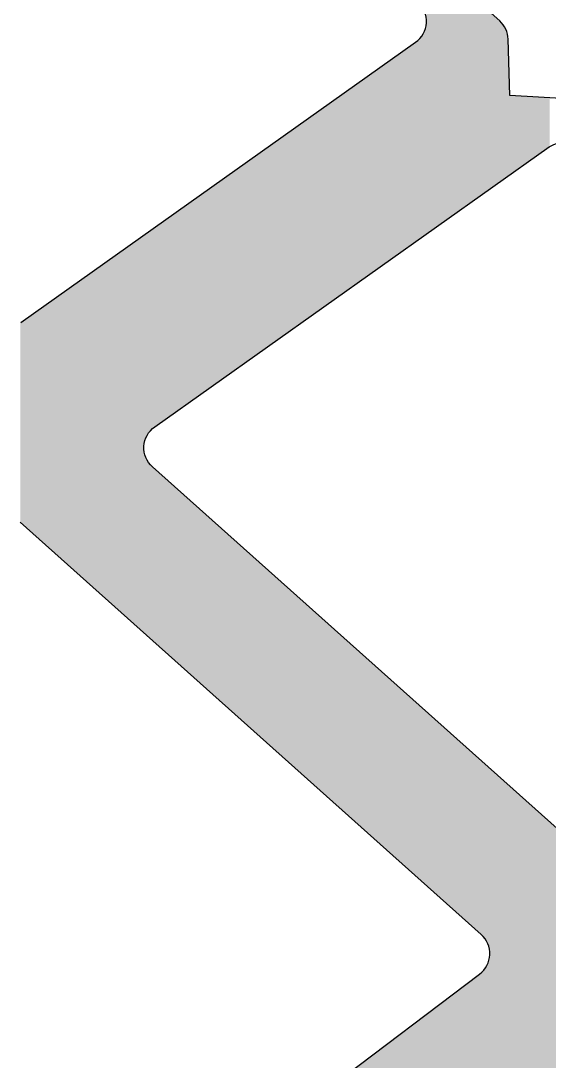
# Model space of a CAD drawing. Extents: x 181 to 485, y 440 to 775.
# Drawn here: x 351.4 to 392.6, y 651.6 to 732.8 of the extents above; entities that cross this region are included whole.
import ezdxf

# ---------------------------------------------------------------- set-up
doc = ezdxf.new("R2010")
doc.units = 0
doc.layers.add('LAYER_01', color=7, linetype='CONTINUOUS')

# ---------------------------------------------------------------- blocks, each defined once
blk = doc.blocks.new('*U1')
at = {"layer": 'LAYER_01', "linetype": 'CONTINUOUS'}
for points in [[(383.047, 732.847), (383.047, 737.966), (383.048, 732.792)], [(383.048, 732.792), (383.047, 737.966), (383.048, 737.966)], [(383.048, 716.185), (383.048, 737.966), (388.77, 720.245)], [(388.77, 720.245), (383.048, 737.966), (388.77, 732.83)], [(382.971, 716.131), (382.955, 732.194), (382.971, 732.248)], [(382.986, 716.141), (382.971, 732.248), (382.986, 732.302)], [(382.971, 716.131), (382.971, 732.248), (382.986, 716.141)], [(382.999, 716.15), (382.986, 732.302), (382.999, 732.356)], [(382.986, 716.141), (382.986, 732.302), (382.999, 716.15)], [(383.01, 716.159), (382.999, 732.356), (383.01, 732.411)], [(382.999, 716.15), (382.999, 732.356), (383.01, 716.159)], [(383.02, 716.166), (383.01, 732.411), (383.02, 732.466)], [(383.01, 716.159), (383.01, 732.411), (383.02, 716.166)], [(383.029, 716.172), (383.02, 732.466), (383.029, 732.52)], [(383.02, 716.166), (383.02, 732.466), (383.029, 716.172)], [(383.036, 716.177), (383.029, 732.52), (383.036, 732.575)], [(383.029, 716.172), (383.029, 732.52), (383.036, 716.177)], [(383.041, 716.18), (383.036, 732.575), (383.041, 732.629)], [(383.036, 716.177), (383.036, 732.575), (383.041, 716.18)], [(383.045, 716.183), (383.041, 732.629), (383.045, 732.683)], [(383.041, 716.18), (383.041, 732.629), (383.045, 716.183)], [(383.047, 716.185), (383.045, 732.683), (383.047, 732.738)], [(383.045, 716.183), (383.045, 732.683), (383.047, 716.185)], [(383.048, 716.185), (383.047, 732.738), (383.048, 732.792)], [(383.047, 716.185), (383.047, 732.738), (383.048, 716.185)], [(388.77, 720.245), (388.77, 732.83), (388.807, 720.27)], [(388.807, 720.27), (388.77, 732.83), (388.807, 732.797)], [(388.807, 720.27), (388.807, 732.797), (388.842, 720.296)], [(388.842, 720.296), (388.807, 732.797), (388.842, 732.762)], [(388.842, 720.296), (388.842, 732.762), (388.877, 720.321)], [(388.877, 720.321), (388.842, 732.762), (388.877, 732.726)], [(388.877, 720.321), (388.877, 732.726), (388.912, 720.345)], [(388.912, 720.345), (388.877, 732.726), (388.912, 732.69)], [(388.912, 720.345), (388.912, 732.69), (388.945, 720.369)], [(388.945, 720.369), (388.912, 732.69), (388.945, 732.652)], [(388.945, 720.369), (388.945, 732.652), (388.978, 720.392)], [(388.978, 720.392), (388.945, 732.652), (388.978, 732.613)], [(388.978, 720.392), (388.978, 732.613), (389.01, 720.414)], [(389.01, 720.414), (388.978, 732.613), (389.01, 732.574)], [(389.01, 720.414), (389.01, 732.574), (389.04, 720.436)], [(389.04, 720.436), (389.01, 732.574), (389.04, 732.533)], [(389.04, 720.436), (389.04, 732.533), (389.07, 720.457)], [(389.07, 720.457), (389.04, 732.533), (389.07, 732.492)], [(389.07, 720.457), (389.07, 732.492), (389.099, 720.478)], [(389.099, 720.478), (389.07, 732.492), (389.099, 732.45)], [(389.099, 720.478), (389.099, 732.45), (389.127, 720.498)], [(389.127, 720.498), (389.099, 732.45), (389.127, 732.407)], [(389.127, 720.498), (389.127, 732.407), (389.154, 720.517)], [(389.154, 720.517), (389.127, 732.407), (389.154, 732.363)], [(389.154, 720.517), (389.154, 732.363), (389.179, 720.535)], [(389.179, 720.535), (389.154, 732.363), (389.179, 732.319)], [(389.179, 720.535), (389.179, 732.319), (389.204, 720.552)], [(389.204, 720.552), (389.179, 732.319), (389.204, 732.273)], [(389.204, 720.552), (389.204, 732.273), (389.227, 720.569)], [(389.227, 720.569), (389.204, 732.273), (389.227, 732.228)], [(389.227, 720.569), (389.227, 732.228), (389.25, 720.585)], [(389.25, 720.585), (389.227, 732.228), (389.25, 732.181)], [(382.497, 715.794), (382.458, 731.379), (382.497, 731.419)], [(382.535, 715.822), (382.497, 731.419), (382.535, 731.46)], [(382.497, 715.794), (382.497, 731.419), (382.535, 715.822)], [(382.572, 715.848), (382.535, 731.46), (382.572, 731.503)], [(382.535, 715.822), (382.535, 731.46), (382.572, 715.848)], [(382.608, 715.873), (382.572, 731.503), (382.608, 731.546)], [(382.572, 715.848), (382.572, 731.503), (382.608, 715.873)], [(382.643, 715.898), (382.608, 731.546), (382.643, 731.591)], [(382.608, 715.873), (382.608, 731.546), (382.643, 715.898)], [(382.677, 715.922), (382.643, 731.591), (382.677, 731.637)], [(382.643, 715.898), (382.643, 731.591), (382.677, 715.922)], [(382.709, 715.945), (382.677, 731.637), (382.709, 731.683)], [(382.677, 715.922), (382.677, 731.637), (382.709, 715.945)], [(382.74, 715.967), (382.709, 731.683), (382.74, 731.731)], [(382.709, 715.945), (382.709, 731.683), (382.74, 715.967)], [(382.77, 715.988), (382.74, 731.731), (382.77, 731.78)], [(382.74, 715.967), (382.74, 731.731), (382.77, 715.988)], [(382.798, 716.008), (382.77, 731.78), (382.798, 731.829)], [(382.77, 715.988), (382.77, 731.78), (382.798, 716.008)], [(382.825, 716.027), (382.798, 731.829), (382.825, 731.879)], [(382.798, 716.008), (382.798, 731.829), (382.825, 716.027)], [(382.85, 716.045), (382.825, 731.879), (382.85, 731.93)], [(382.825, 716.027), (382.825, 731.879), (382.85, 716.045)], [(382.874, 716.062), (382.85, 731.93), (382.874, 731.982)], [(382.85, 716.045), (382.85, 731.93), (382.874, 716.062)], [(382.897, 716.078), (382.874, 731.982), (382.897, 732.034)], [(382.874, 716.062), (382.874, 731.982), (382.897, 716.078)], [(382.918, 716.093), (382.897, 732.034), (382.918, 732.087)], [(382.897, 716.078), (382.897, 732.034), (382.918, 716.093)], [(382.937, 716.107), (382.918, 732.087), (382.937, 732.14)], [(382.918, 716.093), (382.918, 732.087), (382.937, 716.107)], [(382.955, 716.119), (382.937, 732.14), (382.955, 732.194)], [(382.937, 716.107), (382.937, 732.14), (382.955, 716.119)], [(382.955, 716.119), (382.955, 732.194), (382.971, 716.131)], [(389.25, 720.585), (389.25, 732.181), (389.271, 720.6)], [(389.271, 720.6), (389.25, 732.181), (389.271, 732.134)], [(389.271, 720.6), (389.271, 732.134), (389.29, 720.614)], [(389.29, 720.614), (389.271, 732.134), (389.29, 732.087)], [(389.29, 720.614), (389.29, 732.087), (389.309, 720.627)], [(389.309, 720.627), (389.29, 732.087), (389.309, 732.039)], [(389.309, 720.627), (389.309, 732.039), (389.326, 720.639)], [(389.326, 720.639), (389.309, 732.039), (389.326, 731.99)], [(389.326, 720.639), (389.326, 731.99), (389.342, 720.65)], [(389.342, 720.65), (389.326, 731.99), (389.342, 731.942)], [(389.342, 720.65), (389.342, 731.942), (389.357, 720.661)], [(389.357, 720.661), (389.342, 731.942), (389.357, 731.892)], [(389.357, 720.661), (389.357, 731.892), (389.37, 720.67)], [(389.37, 720.67), (389.357, 731.892), (389.37, 731.843)], [(389.37, 720.67), (389.37, 731.843), (389.383, 720.679)], [(389.383, 720.679), (389.37, 731.843), (389.383, 731.794)], [(389.383, 720.679), (389.383, 731.794), (389.393, 720.687)], [(389.393, 720.687), (389.383, 731.794), (389.393, 731.744)], [(389.393, 720.687), (389.393, 731.744), (389.403, 720.693)], [(389.403, 720.693), (389.393, 731.744), (389.403, 731.694)], [(389.403, 720.693), (389.403, 731.694), (389.411, 720.699)], [(389.411, 720.699), (389.403, 731.694), (389.411, 731.644)], [(389.411, 720.699), (389.411, 731.644), (389.418, 720.704)], [(389.418, 720.704), (389.411, 731.644), (389.418, 731.594)], [(389.418, 720.704), (389.418, 731.594), (389.424, 720.708)], [(389.424, 720.708), (389.418, 731.594), (389.424, 731.544)], [(389.424, 720.708), (389.424, 731.544), (389.428, 720.712)], [(389.428, 720.712), (389.424, 731.544), (389.428, 731.495)], [(389.428, 720.712), (389.428, 731.495), (389.432, 720.714)], [(389.432, 720.714), (389.428, 731.495), (389.432, 731.445)], [(389.432, 720.714), (389.432, 731.445), (389.434, 720.715)], [(389.434, 720.715), (389.432, 731.445), (389.434, 731.396)], [(389.434, 720.715), (389.434, 731.396), (389.552, 720.799)], [(389.552, 720.799), (389.434, 731.396), (389.552, 727.01)], [(382.205, 715.588), (361.814, 716.701), (382.205, 731.166)], [(382.249, 715.619), (382.205, 731.166), (382.249, 731.198)], [(382.205, 715.588), (382.205, 731.166), (382.249, 715.619)], [(382.292, 715.649), (382.249, 731.198), (382.292, 731.232)], [(382.249, 715.619), (382.249, 731.198), (382.292, 715.649)], [(382.335, 715.68), (382.292, 731.232), (382.335, 731.267)], [(382.292, 715.649), (382.292, 731.232), (382.335, 715.68)], [(382.377, 715.709), (382.335, 731.267), (382.377, 731.303)], [(382.335, 715.68), (382.335, 731.267), (382.377, 715.709)], [(382.418, 715.738), (382.377, 731.303), (382.418, 731.34)], [(382.377, 715.709), (382.377, 731.303), (382.418, 715.738)], [(382.458, 715.767), (382.418, 731.34), (382.458, 731.379)], [(382.418, 715.738), (382.418, 731.34), (382.458, 715.767)], [(382.458, 715.767), (382.458, 731.379), (382.497, 715.794)], [(389.552, 720.799), (389.552, 727.01), (392.638, 722.988)], [(392.638, 722.988), (389.552, 727.01), (392.638, 726.832)], [(392.638, 722.988), (392.638, 726.832), (392.67, 723.011)], [(392.67, 723.011), (392.638, 726.832), (392.67, 726.83)], [(360.972, 685.03), (351.355, 709.281), (360.972, 716.104)], [(360.972, 699.495), (360.972, 716.104), (360.973, 699.549)], [(360.973, 699.549), (360.972, 716.104), (360.973, 716.104)], [(360.975, 699.604), (360.973, 716.104), (360.975, 716.106)], [(360.973, 699.549), (360.973, 716.104), (360.975, 699.604)], [(360.979, 699.658), (360.975, 716.106), (360.979, 716.109)], [(360.975, 699.604), (360.975, 716.106), (360.979, 699.658)], [(360.984, 699.713), (360.979, 716.109), (360.984, 716.112)], [(360.979, 699.658), (360.979, 716.109), (360.984, 699.713)], [(360.991, 699.767), (360.984, 716.112), (360.991, 716.117)], [(360.984, 699.713), (360.984, 716.112), (360.991, 699.767)], [(360.999, 699.822), (360.991, 716.117), (360.999, 716.123)], [(360.991, 699.767), (360.991, 716.117), (360.999, 699.822)], [(361.009, 699.876), (360.999, 716.123), (361.009, 716.13)], [(360.999, 699.822), (360.999, 716.123), (361.009, 699.876)], [(361.021, 699.931), (361.009, 716.13), (361.021, 716.138)], [(361.009, 699.876), (361.009, 716.13), (361.021, 699.931)], [(361.034, 699.986), (361.021, 716.138), (361.034, 716.148)], [(361.021, 699.931), (361.021, 716.138), (361.034, 699.986)], [(361.048, 700.04), (361.034, 716.148), (361.048, 716.158)], [(361.034, 699.986), (361.034, 716.148), (361.048, 700.04)], [(361.065, 700.094), (361.048, 716.158), (361.065, 716.17)], [(361.048, 700.04), (361.048, 716.158), (361.065, 700.094)], [(361.082, 700.148), (361.065, 716.17), (361.082, 716.182)], [(361.065, 700.094), (361.065, 716.17), (361.082, 700.148)], [(361.102, 700.201), (361.082, 716.182), (361.102, 716.196)], [(361.082, 700.148), (361.082, 716.182), (361.102, 700.201)], [(361.123, 700.254), (361.102, 716.196), (361.123, 716.211)], [(361.102, 700.201), (361.102, 716.196), (361.123, 700.254)], [(361.145, 700.306), (361.123, 716.211), (361.145, 716.227)], [(361.123, 700.254), (361.123, 716.211), (361.145, 700.306)], [(361.169, 700.358), (361.145, 716.227), (361.169, 716.244)], [(361.145, 700.306), (361.145, 716.227), (361.169, 700.358)], [(361.194, 700.409), (361.169, 716.244), (361.194, 716.262)], [(361.169, 700.358), (361.169, 716.244), (361.194, 700.409)], [(361.221, 700.459), (361.194, 716.262), (361.221, 716.281)], [(361.194, 700.409), (361.194, 716.262), (361.221, 700.459)], [(361.25, 700.509), (361.221, 716.281), (361.25, 716.301)], [(361.221, 700.459), (361.221, 716.281), (361.25, 700.509)], [(361.279, 700.557), (361.25, 716.301), (361.279, 716.322)], [(361.25, 700.509), (361.25, 716.301), (361.279, 700.557)], [(361.31, 700.605), (361.279, 716.322), (361.31, 716.344)], [(361.279, 700.557), (361.279, 716.322), (361.31, 700.605)], [(361.343, 700.652), (361.31, 716.344), (361.343, 716.367)], [(361.31, 700.605), (361.31, 716.344), (361.343, 700.652)], [(361.376, 700.698), (361.343, 716.367), (361.376, 716.391)], [(361.343, 700.652), (361.343, 716.367), (361.376, 700.698)], [(361.411, 700.742), (361.376, 716.391), (361.411, 716.415)], [(361.376, 700.698), (361.376, 716.391), (361.411, 700.742)], [(361.447, 700.786), (361.411, 716.415), (361.447, 716.441)], [(361.411, 700.742), (361.411, 716.415), (361.447, 700.786)], [(361.484, 700.828), (361.447, 716.441), (361.484, 716.467)], [(361.447, 700.786), (361.447, 716.441), (361.484, 700.828)], [(361.523, 700.87), (361.484, 716.467), (361.523, 716.494)], [(361.484, 700.828), (361.484, 716.467), (361.523, 700.87)], [(361.562, 700.91), (361.523, 716.494), (361.562, 716.522)], [(361.523, 700.87), (361.523, 716.494), (361.562, 700.91)], [(361.602, 700.949), (361.562, 716.522), (361.602, 716.551)], [(361.562, 700.91), (361.562, 716.522), (361.602, 700.949)], [(361.643, 700.986), (361.602, 716.551), (361.643, 716.58)], [(361.602, 700.949), (361.602, 716.551), (361.643, 700.986)], [(361.685, 701.022), (361.643, 716.58), (361.685, 716.609)], [(361.643, 700.986), (361.643, 716.58), (361.685, 701.022)], [(361.727, 701.057), (361.685, 716.609), (361.727, 716.64)], [(361.685, 701.022), (361.685, 716.609), (361.727, 701.057)], [(361.771, 701.091), (361.727, 716.64), (361.771, 716.67)], [(361.727, 701.057), (361.727, 716.64), (361.771, 701.091)], [(361.814, 701.123), (361.771, 716.67), (361.814, 716.701)], [(361.771, 701.091), (361.771, 716.67), (361.814, 701.123)], [(361.814, 701.123), (361.814, 716.701), (382.205, 715.588)], [(351.355, 693.628), (351.322, 709.259), (351.355, 709.281)], [(351.322, 693.657), (351.322, 709.259), (351.355, 693.628)], [(351.355, 693.628), (351.355, 709.281), (360.972, 685.03)], [(360.972, 685.03), (360.972, 699.495), (360.972, 685.029)], [(360.972, 685.029), (360.972, 699.495), (360.972, 699.44)], [(360.972, 685.029), (360.972, 699.44), (360.975, 685.027)], [(360.975, 685.027), (360.972, 699.44), (360.975, 699.384)], [(360.975, 685.027), (360.975, 699.384), (360.978, 685.024)], [(360.978, 685.024), (360.975, 699.384), (360.978, 699.329)], [(360.978, 685.024), (360.978, 699.329), (360.984, 685.019)], [(360.984, 685.019), (360.978, 699.329), (360.984, 699.274)], [(360.984, 685.019), (360.984, 699.274), (360.99, 685.013)], [(360.99, 685.013), (360.984, 699.274), (360.99, 699.218)], [(360.99, 685.013), (360.99, 699.218), (360.999, 685.005)], [(360.999, 685.005), (360.99, 699.218), (360.999, 699.162)], [(360.999, 685.005), (360.999, 699.162), (361.009, 684.996)], [(361.009, 684.996), (360.999, 699.162), (361.009, 699.107)], [(361.009, 684.996), (361.009, 699.107), (361.021, 684.986)], [(361.021, 684.986), (361.009, 699.107), (361.021, 699.051)], [(361.021, 684.986), (361.021, 699.051), (361.034, 684.974)], [(361.034, 684.974), (361.021, 699.051), (361.034, 698.996)], [(361.034, 684.974), (361.034, 698.996), (361.049, 684.961)], [(361.049, 684.961), (361.034, 698.996), (361.049, 698.941)], [(361.049, 684.961), (361.049, 698.941), (361.065, 684.946)], [(361.065, 684.946), (361.049, 698.941), (361.065, 698.887)], [(361.065, 684.946), (361.065, 698.887), (361.083, 684.93)], [(361.083, 684.93), (361.065, 698.887), (361.083, 698.833)], [(361.083, 684.93), (361.083, 698.833), (361.103, 684.913)], [(361.103, 684.913), (361.083, 698.833), (361.103, 698.779)], [(361.103, 684.913), (361.103, 698.779), (361.124, 684.894)], [(361.124, 684.894), (361.103, 698.779), (361.124, 698.726)], [(361.124, 684.894), (361.124, 698.726), (361.146, 684.873)], [(361.146, 684.873), (361.124, 698.726), (361.146, 698.674)], [(361.146, 684.873), (361.146, 698.674), (361.17, 684.852)], [(361.17, 684.852), (361.146, 698.674), (361.17, 698.622)], [(361.17, 684.852), (361.17, 698.622), (361.196, 684.829)], [(361.196, 684.829), (361.17, 698.622), (361.196, 698.571)], [(361.196, 684.829), (361.196, 698.571), (361.223, 684.805)], [(361.223, 684.805), (361.196, 698.571), (361.223, 698.521)], [(361.223, 684.805), (361.223, 698.521), (361.251, 684.78)], [(361.251, 684.78), (361.223, 698.521), (361.251, 698.472)], [(361.251, 684.78), (361.251, 698.472), (361.281, 684.753)], [(361.281, 684.753), (361.251, 698.472), (361.281, 698.423)], [(361.281, 684.753), (361.281, 698.423), (361.311, 684.726)], [(361.311, 684.726), (361.281, 698.423), (361.311, 698.376)], [(361.311, 684.726), (361.311, 698.376), (361.344, 684.697)], [(361.344, 684.697), (361.311, 698.376), (361.344, 698.33)], [(361.344, 684.697), (361.344, 698.33), (361.377, 684.667)], [(361.377, 684.667), (361.344, 698.33), (361.377, 698.284)], [(361.377, 684.667), (361.377, 698.284), (361.411, 684.637)], [(361.411, 684.637), (361.377, 698.284), (361.411, 698.24)], [(361.411, 684.637), (361.411, 698.24), (361.447, 684.605)], [(361.447, 684.605), (361.411, 698.24), (361.447, 698.197)], [(361.447, 684.605), (361.447, 698.197), (361.483, 684.572)], [(361.483, 684.572), (361.447, 698.197), (361.483, 698.155)], [(361.483, 684.572), (361.483, 698.155), (361.521, 684.539)], [(361.521, 684.539), (361.483, 698.155), (361.521, 698.115)], [(361.521, 684.539), (361.521, 698.115), (361.559, 684.504)], [(361.559, 684.504), (361.521, 698.115), (361.559, 698.075)], [(361.559, 684.504), (361.559, 698.075), (361.599, 684.469)], [(361.599, 684.469), (361.559, 698.075), (361.599, 698.037)], [(361.599, 684.469), (361.599, 698.037), (361.639, 684.433)], [(361.639, 684.433), (361.599, 698.037), (361.639, 698)], [(361.639, 684.433), (361.639, 698), (387.329, 661.464)], [(387.329, 661.464), (361.639, 698), (387.329, 675.031)], [(387.329, 661.464), (387.329, 675.031), (387.368, 661.428)], [(387.368, 661.428), (387.329, 675.031), (387.368, 674.996)], [(387.368, 661.428), (387.368, 674.996), (387.407, 661.391)], [(387.407, 661.391), (387.368, 674.996), (387.407, 674.962)], [(387.407, 661.391), (387.407, 674.962), (387.445, 661.352)], [(387.445, 661.352), (387.407, 674.962), (387.445, 674.928)], [(387.445, 661.352), (387.445, 674.928), (387.482, 661.312)], [(387.482, 661.312), (387.445, 674.928), (387.482, 674.895)], [(387.482, 661.312), (387.482, 674.895), (387.518, 661.271)], [(387.518, 661.271), (387.482, 674.895), (387.518, 674.862)], [(387.518, 661.271), (387.518, 674.862), (387.553, 661.229)], [(387.553, 661.229), (387.518, 674.862), (387.553, 674.831)], [(387.553, 661.229), (387.553, 674.831), (387.587, 661.185)], [(387.587, 661.185), (387.553, 674.831), (387.587, 674.801)], [(387.587, 661.185), (387.587, 674.801), (387.62, 661.141)], [(387.62, 661.141), (387.587, 674.801), (387.62, 674.771)], [(387.62, 661.141), (387.62, 674.771), (387.651, 661.095)], [(387.651, 661.095), (387.62, 674.771), (387.651, 674.743)], [(387.651, 661.095), (387.651, 674.743), (387.682, 661.049)], [(387.682, 661.049), (387.651, 674.743), (387.682, 674.716)], [(387.682, 661.049), (387.682, 674.716), (387.711, 661.001)], [(387.711, 661.001), (387.682, 674.716), (387.711, 674.689)], [(387.711, 661.001), (387.711, 674.689), (387.739, 660.953)], [(387.739, 660.953), (387.711, 674.689), (387.739, 674.664)], [(387.739, 660.953), (387.739, 674.664), (387.766, 660.904)], [(387.766, 660.904), (387.739, 674.664), (387.766, 674.64)], [(387.766, 660.904), (387.766, 674.64), (387.791, 660.854)], [(387.791, 660.854), (387.766, 674.64), (387.791, 674.618)], [(387.791, 660.854), (387.791, 674.618), (387.815, 660.803)], [(387.815, 660.803), (387.791, 674.618), (387.815, 674.596)], [(387.815, 660.803), (387.815, 674.596), (387.838, 660.752)], [(387.838, 660.752), (387.815, 674.596), (387.838, 674.576)], [(387.838, 660.752), (387.838, 674.576), (387.859, 660.7)], [(387.859, 660.7), (387.838, 674.576), (387.859, 674.557)], [(387.859, 660.7), (387.859, 674.557), (387.879, 660.648)], [(387.879, 660.648), (387.859, 674.557), (387.879, 674.54)], [(387.879, 660.648), (387.879, 674.54), (387.897, 660.595)], [(387.897, 660.595), (387.879, 674.54), (387.897, 674.524)], [(387.897, 660.595), (387.897, 674.524), (387.913, 660.541)], [(387.913, 660.541), (387.897, 674.524), (387.913, 674.509)], [(387.913, 660.541), (387.913, 674.509), (387.928, 660.487)], [(387.928, 660.487), (387.913, 674.509), (387.928, 674.495)], [(387.928, 660.487), (387.928, 674.495), (387.942, 660.433)], [(387.942, 660.433), (387.928, 674.495), (387.942, 674.483)], [(387.942, 660.433), (387.942, 674.483), (387.954, 660.379)], [(387.954, 660.379), (387.942, 674.483), (387.954, 674.472)], [(387.954, 660.379), (387.954, 674.472), (387.965, 660.325)], [(387.965, 660.325), (387.954, 674.472), (387.965, 674.463)], [(387.965, 660.325), (387.965, 674.463), (387.974, 660.27)], [(387.974, 660.27), (387.965, 674.463), (387.974, 674.455)], [(387.974, 660.27), (387.974, 674.455), (387.981, 660.215)], [(387.981, 660.215), (387.974, 674.455), (387.981, 674.448)], [(387.981, 660.215), (387.981, 674.448), (387.987, 660.161)], [(387.987, 660.161), (387.981, 674.448), (387.987, 674.443)], [(387.987, 660.161), (387.987, 674.443), (387.991, 660.106)], [(387.991, 660.106), (387.987, 674.443), (387.991, 674.439)], [(387.991, 660.106), (387.991, 674.439), (387.994, 660.052)], [(387.994, 660.052), (387.991, 674.439), (387.994, 674.436)], [(387.994, 660.052), (387.994, 674.436), (387.996, 659.998)], [(387.996, 659.998), (387.994, 674.436), (387.996, 674.435)], [(387.996, 645.511), (387.996, 674.435), (395.996, 651.551)], [(395.996, 651.551), (387.996, 674.435), (395.996, 667.282)], [(387.994, 645.51), (387.991, 659.837), (387.994, 659.891)], [(387.995, 645.511), (387.994, 659.891), (387.995, 659.944)], [(387.994, 645.51), (387.994, 659.891), (387.995, 645.511)], [(387.996, 645.511), (387.995, 659.944), (387.996, 659.998)], [(387.995, 645.511), (387.995, 659.944), (387.996, 645.511)], [(387.792, 645.358), (387.767, 659.045), (387.792, 659.095)], [(387.816, 645.376), (387.792, 659.095), (387.816, 659.146)], [(387.792, 645.358), (387.792, 659.095), (387.816, 645.376)], [(387.839, 645.393), (387.816, 659.146), (387.839, 659.197)], [(387.816, 645.376), (387.816, 659.146), (387.839, 645.393)], [(387.86, 645.409), (387.839, 659.197), (387.86, 659.249)], [(387.839, 645.393), (387.839, 659.197), (387.86, 645.409)], [(387.879, 645.424), (387.86, 659.249), (387.879, 659.301)], [(387.86, 645.409), (387.86, 659.249), (387.879, 645.424)], [(387.897, 645.437), (387.879, 659.301), (387.897, 659.354)], [(387.879, 645.424), (387.879, 659.301), (387.897, 645.437)], [(387.914, 645.45), (387.897, 659.354), (387.914, 659.407)], [(387.897, 645.437), (387.897, 659.354), (387.914, 645.45)], [(387.929, 645.461), (387.914, 659.407), (387.929, 659.46)], [(387.914, 645.45), (387.914, 659.407), (387.929, 645.461)], [(387.942, 645.471), (387.929, 659.46), (387.942, 659.514)], [(387.929, 645.461), (387.929, 659.46), (387.942, 645.471)], [(387.954, 645.48), (387.942, 659.514), (387.954, 659.568)], [(387.942, 645.471), (387.942, 659.514), (387.954, 645.48)], [(387.964, 645.488), (387.954, 659.568), (387.964, 659.622)], [(387.954, 645.48), (387.954, 659.568), (387.964, 645.488)], [(387.973, 645.495), (387.964, 659.622), (387.973, 659.676)], [(387.964, 645.488), (387.964, 659.622), (387.973, 645.495)], [(387.981, 645.5), (387.973, 659.676), (387.981, 659.73)], [(387.973, 645.495), (387.973, 659.676), (387.981, 645.5)], [(387.987, 645.505), (387.981, 659.73), (387.987, 659.783)], [(387.981, 645.5), (387.981, 659.73), (387.987, 645.505)], [(387.991, 645.508), (387.987, 659.783), (387.991, 659.837)], [(387.987, 645.505), (387.987, 659.783), (387.991, 645.508)], [(387.991, 645.508), (387.991, 659.837), (387.994, 645.51)], [(387.201, 644.911), (362.609, 639.812), (387.201, 658.377)], [(387.243, 644.943), (387.201, 658.377), (387.243, 658.41)], [(387.201, 644.911), (387.201, 658.377), (387.243, 644.943)], [(387.285, 644.975), (387.243, 658.41), (387.285, 658.444)], [(387.243, 644.943), (387.243, 658.41), (387.285, 644.975)], [(387.326, 645.006), (387.285, 658.444), (387.326, 658.48)], [(387.285, 644.975), (387.285, 658.444), (387.326, 645.006)], [(387.366, 645.036), (387.326, 658.48), (387.366, 658.516)], [(387.326, 645.006), (387.326, 658.48), (387.366, 645.036)], [(387.405, 645.066), (387.366, 658.516), (387.405, 658.554)], [(387.366, 645.036), (387.366, 658.516), (387.405, 645.066)], [(387.443, 645.095), (387.405, 658.554), (387.443, 658.594)], [(387.405, 645.066), (387.405, 658.554), (387.443, 645.095)], [(387.481, 645.123), (387.443, 658.594), (387.481, 658.634)], [(387.443, 645.095), (387.443, 658.594), (387.481, 645.123)], [(387.517, 645.15), (387.481, 658.634), (387.517, 658.676)], [(387.481, 645.123), (387.481, 658.634), (387.517, 645.15)], [(387.553, 645.177), (387.517, 658.676), (387.553, 658.718)], [(387.517, 645.15), (387.517, 658.676), (387.553, 645.177)], [(387.587, 645.203), (387.553, 658.718), (387.587, 658.762)], [(387.553, 645.177), (387.553, 658.718), (387.587, 645.203)], [(387.62, 645.228), (387.587, 658.762), (387.62, 658.807)], [(387.587, 645.203), (387.587, 658.762), (387.62, 645.228)], [(387.652, 645.252), (387.62, 658.807), (387.652, 658.853)], [(387.62, 645.228), (387.62, 658.807), (387.652, 645.252)], [(387.683, 645.275), (387.652, 658.853), (387.683, 658.899)], [(387.652, 645.252), (387.652, 658.853), (387.683, 645.275)], [(387.712, 645.298), (387.683, 658.899), (387.712, 658.947)], [(387.683, 645.275), (387.683, 658.899), (387.712, 645.298)], [(387.74, 645.319), (387.712, 658.947), (387.74, 658.996)], [(387.712, 645.298), (387.712, 658.947), (387.74, 645.319)], [(387.767, 645.339), (387.74, 658.996), (387.767, 659.045)], [(387.74, 645.319), (387.74, 658.996), (387.767, 645.339)], [(387.767, 645.339), (387.767, 659.045), (387.792, 645.358)]]:
    blk.add_solid(points, dxfattribs=at)

msp = doc.modelspace()

# ---------------------------------------------------------------- linework, layer by layer
at = {"layer": 'LAYER_01'}
for p, q in [((388.77, 732.83), (357.841, 760.589)), ((389.552, 727.01), (389.434, 731.396)), ((351.355, 709.281), (382.205, 731.166)), ((394.946, 726.699), (389.552, 727.01)), ((361.814, 701.123), (392.638, 722.988)), ((396.144, 667.15), (361.639, 698)), ((387.329, 661.464), (351.308, 693.67)), ((362.262, 639.55), (387.201, 658.377))]:
    msp.add_line(p, q, dxfattribs=at)
for centre, start, end in [((381.048, 732.798), 305.35137, 48.09155), ((387.434, 731.342), 1.54508, 48.09155), ((385.996, 659.973), 307.05034, 48.20076)]:
    msp.add_arc(centre, 2, start, end, dxfattribs=at)
at = {"layer": 'LAYER_01', "extrusion": (0, 0, -1)}
for centre, start, end in [((-393.795, 721.357), 54.64863, 131.90845), ((-362.972, 699.491), 311.79924, 54.64863)]:
    msp.add_arc(centre, 2, start, end, dxfattribs=at)

# ---------------------------------------------------------------- block references
at = {"layer": 'LAYER_01'}
msp.add_blockref('*U1', (0, 0), dxfattribs=at)

doc.saveas('drawing.dxf')
